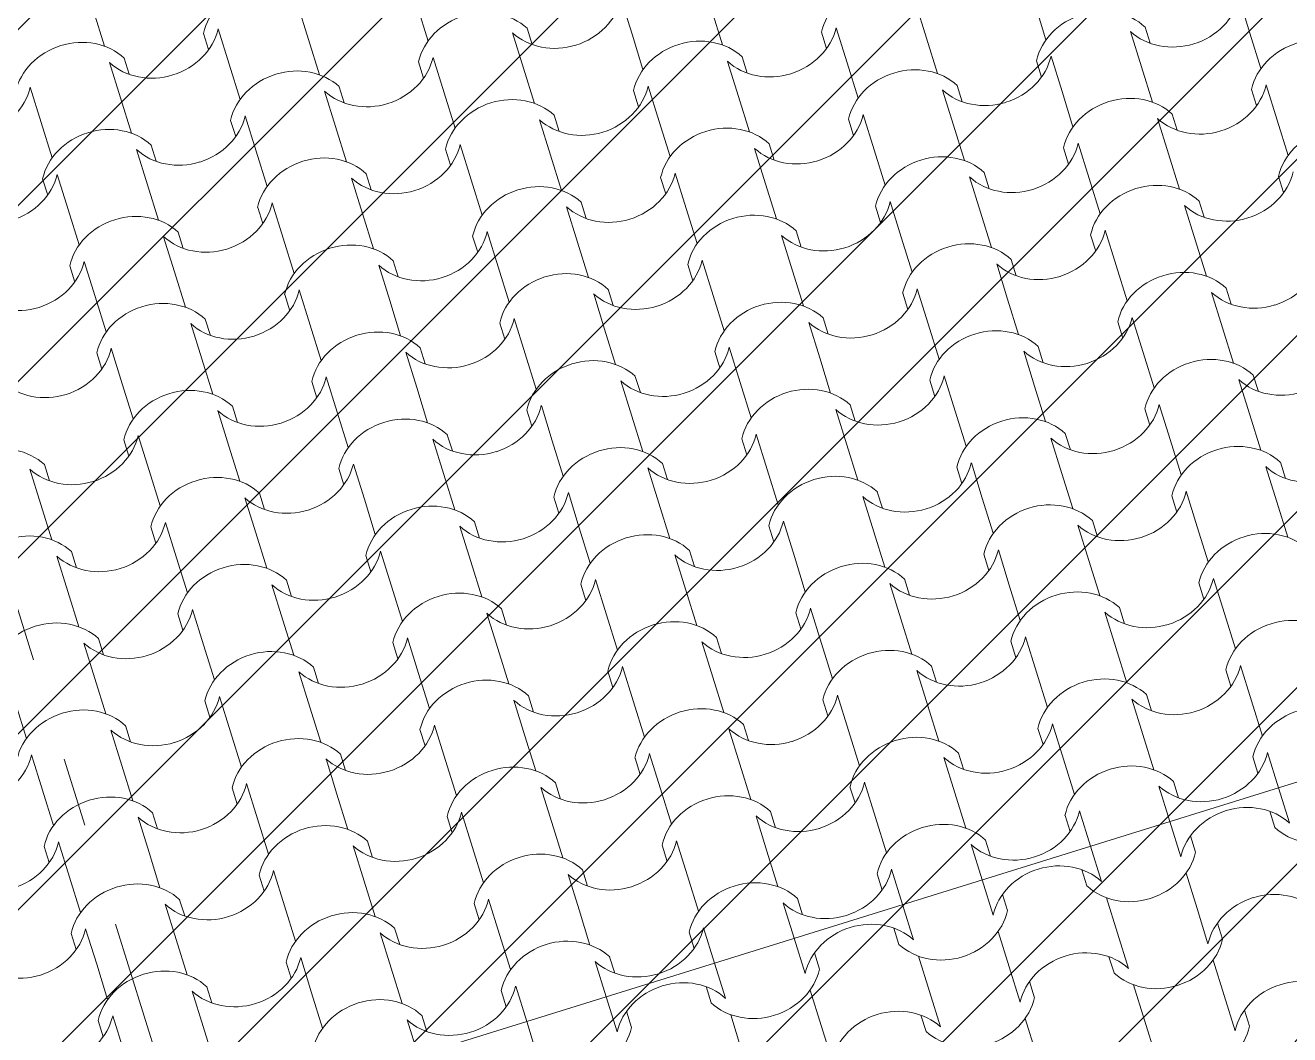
# Model space of a CAD drawing. Header units: metres. Extents: x -111189 to -108577, y -72951 to -72647.
# Drawn here: x -110191.087 to -110189.259, y -72662.649 to -72661.189 of the extents above; entities that cross this region are included whole.
import ezdxf

# ---------------------------------------------------------------- set-up
doc = ezdxf.new("R2010")
doc.units = ezdxf.units.M
doc.header["$MEASUREMENT"] = 0
doc.set_wipeout_variables(frame=1)
doc.linetypes.add('OTK - Traço Ponto CORTES_ALÇ', pattern=[0.6, 0.3, -0.15, 0, -0.15])
doc.linetypes.add('Wipeout_Contour', pattern=[1, 0, -1])
for name, color, linetype in [('02 - PASSEIOS', 7, 'Continuous'), ('03 - COBERTURA', 7, 'Continuous'), ('13 - IMPLANTAÇÃO (apoio).Layer Apoio', 7, 'Continuous'), ('14 - CORTES.Marcadores', 7, 'Continuous')]:
    doc.layers.add(name, color=color, linetype=linetype)

# ---------------------------------------------------------------- blocks, each defined once
blk = doc.blocks.new('Malha_8_1', base_point=(-111182.45, -72914.5203))
at = {"color": 254, "linetype": 'Wipeout_Contour', "lineweight": 0, "ltscale": 1861428.278801215}
blk.add_wipeout([(-111182.45, -72914.5203), (-111181.1398, -72916.9324), (-111179.283, -72920.3506), (-111178.6992, -72921.4255), (-111173.1932, -72931.5618), (-111171.3979, -72934.867), (-111163.9365, -72948.6033), (-111162.5896, -72948.18), (-111170.1617, -72934.1975), (-111171.9536, -72930.8885), (-111177.4458, -72920.7467), (-111178.0283, -72919.6711), (-111179.8807, -72916.2505), (-111181.0503, -72914.0907)], dxfattribs=at).dxf.layer = '02 - PASSEIOS'
blk = doc.blocks.new('*X120', base_point=(-110957.0649, -73026.2797))
at = {"layer": '03 - COBERTURA', "color": 253, "linetype": 'Continuous', "lineweight": 9}
for p, q in [((-111166.2759, -72923.7157), (-111166.2918, -72923.6647)), ((-111166.1032, -72923.718), (-111166.1191, -72923.667)), ((-111165.8083, -72923.7083), (-111165.8242, -72923.6573)), ((-111165.3828, -72923.714), (-111165.3986, -72923.663)), ((-111165.2101, -72923.7162), (-111165.2259, -72923.6652)), ((-111164.9152, -72923.7066), (-111164.931, -72923.6556)), ((-111166.5708, -72923.7254), (-111166.5867, -72923.6744)), ((-111165.6777, -72923.7237), (-111165.6935, -72923.6726)), ((-111166.4203, -72923.7304), (-111166.4276, -72923.707)), ((-111166.3908, -72923.7514), (-111166.4066, -72923.7004)), ((-111165.9652, -72923.7571), (-111165.981, -72923.7061)), ((-111165.9527, -72923.723), (-111165.96, -72923.6995)), ((-111165.5272, -72923.7286), (-111165.5345, -72923.7052)), ((-111165.4976, -72923.7497), (-111165.5134, -72923.6987)), ((-111165.072, -72923.7553), (-111165.0879, -72923.7043)), ((-111165.0596, -72923.7212), (-111165.0669, -72923.6978)), ((-111164.8993, -72923.7576), (-111164.9152, -72923.7066)), ((-111166.2601, -72923.7668), (-111166.2759, -72923.7157)), ((-111165.7925, -72923.7593), (-111165.8083, -72923.7083)), ((-111165.3669, -72923.765), (-111165.3828, -72923.714)), ((-111166.5352, -72923.7661), (-111166.5424, -72923.7426)), ((-111166.08, -72923.7928), (-111166.0959, -72923.7418)), ((-111165.642, -72923.7643), (-111165.6493, -72923.7409)), ((-111165.1868, -72923.791), (-111165.2027, -72923.74)), ((-111166.5476, -72923.8002), (-111166.5635, -72923.7492)), ((-111166.3749, -72923.8025), (-111166.3908, -72923.7514)), ((-111166.1096, -72923.7718), (-111166.1169, -72923.7483)), ((-111165.9493, -72923.8081), (-111165.9652, -72923.7571)), ((-111165.6544, -72923.7984), (-111165.6703, -72923.7474)), ((-111165.4817, -72923.8007), (-111165.4976, -72923.7497)), ((-111165.2164, -72923.77), (-111165.2237, -72923.7465)), ((-111165.0561, -72923.8063), (-111165.072, -72923.7553)), ((-111166.6624, -72923.8359), (-111166.6783, -72923.7849)), ((-111166.2368, -72923.8415), (-111166.2527, -72923.7905)), ((-111166.2244, -72923.8074), (-111166.2317, -72923.784)), ((-111166.0641, -72923.8438), (-111166.08, -72923.7928)), ((-111165.7988, -72923.8131), (-111165.8061, -72923.7896)), ((-111165.7692, -72923.8341), (-111165.7851, -72923.7831)), ((-111165.6386, -72923.8494), (-111165.6544, -72923.7984)), ((-111165.3437, -72923.8398), (-111165.3595, -72923.7888)), ((-111165.3312, -72923.8057), (-111165.3385, -72923.7822)), ((-111165.171, -72923.842), (-111165.1868, -72923.791)), ((-111164.9056, -72923.8113), (-111164.9129, -72923.7879)), ((-111164.8761, -72923.8324), (-111164.8919, -72923.7813)), ((-111166.5317, -72923.8512), (-111166.5476, -72923.8002)), ((-111166.6466, -72923.8869), (-111166.6624, -72923.8359)), ((-111166.3812, -72923.8562), (-111166.3885, -72923.8327)), ((-111166.3517, -72923.8772), (-111166.3675, -72923.8262)), ((-111165.9261, -72923.8829), (-111165.9419, -72923.8319)), ((-111165.9136, -72923.8488), (-111165.9209, -72923.8253)), ((-111165.7534, -72923.8851), (-111165.7692, -72923.8341)), ((-111165.4881, -72923.8544), (-111165.4953, -72923.831)), ((-111165.4585, -72923.8755), (-111165.4743, -72923.8244)), ((-111165.0329, -72923.8811), (-111165.0488, -72923.8301)), ((-111165.0205, -72923.847), (-111165.0277, -72923.8236)), ((-111164.8602, -72923.8834), (-111164.8761, -72923.8324)), ((-111166.221, -72923.8925), (-111166.2368, -72923.8415)), ((-111165.3278, -72923.8908), (-111165.3437, -72923.8398)), ((-111166.4961, -72923.8919), (-111166.5033, -72923.8684)), ((-111166.0409, -72923.9186), (-111166.0568, -72923.8676)), ((-111165.6029, -72923.8901), (-111165.6102, -72923.8667)), ((-111165.1773, -72923.8958), (-111165.1846, -72923.8723)), ((-111165.1477, -72923.9168), (-111165.1636, -72923.8658)), ((-111166.5085, -72923.926), (-111166.5244, -72923.875)), ((-111166.3358, -72923.9282), (-111166.3517, -72923.8772)), ((-111166.0705, -72923.8975), (-111166.0778, -72923.8741)), ((-111165.9102, -72923.9339), (-111165.9261, -72923.8829)), ((-111165.6153, -72923.9242), (-111165.6312, -72923.8732)), ((-111165.4426, -72923.9265), (-111165.4585, -72923.8755)), ((-111165.017, -72923.9321), (-111165.0329, -72923.8811)), ((-111165.7301, -72923.9599), (-111165.746, -72923.9089)), ((-111165.2921, -72923.9315), (-111165.2994, -72923.908)), ((-111166.6529, -72923.9406), (-111166.6602, -72923.9172)), ((-111166.6233, -72923.9617), (-111166.6392, -72923.9107)), ((-111166.4926, -72923.977), (-111166.5085, -72923.926)), ((-111166.1977, -72923.9673), (-111166.2136, -72923.9163)), ((-111166.1853, -72923.9332), (-111166.1926, -72923.9098)), ((-111166.025, -72923.9696), (-111166.0409, -72923.9186)), ((-111165.7597, -72923.9389), (-111165.767, -72923.9154)), ((-111165.5995, -72923.9752), (-111165.6153, -72923.9242)), ((-111165.3046, -72923.9656), (-111165.3204, -72923.9145)), ((-111165.1319, -72923.9678), (-111165.1477, -72923.9168)), ((-111164.8665, -72923.9371), (-111164.8738, -72923.9137)), ((-111166.6075, -72924.0127), (-111166.6233, -72923.9617)), ((-111166.3421, -72923.982), (-111166.3494, -72923.9585)), ((-111166.3126, -72924.003), (-111166.3284, -72923.952)), ((-111165.887, -72924.0087), (-111165.9028, -72923.9577)), ((-111165.8745, -72923.9746), (-111165.8818, -72923.9511)), ((-111165.7143, -72924.0109), (-111165.7301, -72923.9599)), ((-111165.449, -72923.9802), (-111165.4562, -72923.9568)), ((-111165.4194, -72924.0013), (-111165.4352, -72923.9502)), ((-111164.9938, -72924.0069), (-111165.0097, -72923.9559)), ((-111164.9814, -72923.9728), (-111164.9886, -72923.9494)), ((-111166.1819, -72924.0183), (-111166.1977, -72923.9673)), ((-111165.2887, -72924.0166), (-111165.3046, -72923.9656)), ((-111166.4569, -72924.0177), (-111166.4642, -72923.9942)), ((-111166.0314, -72924.0233), (-111166.0387, -72923.9999)), ((-111166.0018, -72924.0444), (-111166.0176, -72923.9933)), ((-111165.5762, -72924.05), (-111165.5921, -72923.999)), ((-111165.5638, -72924.0159), (-111165.5711, -72923.9925)), ((-111165.1382, -72924.0216), (-111165.1455, -72923.9981)), ((-111165.1086, -72924.0426), (-111165.1245, -72923.9916)), ((-111166.4694, -72924.0518), (-111166.4853, -72924.0008)), ((-111166.2967, -72924.054), (-111166.3126, -72924.003)), ((-111165.8711, -72924.0597), (-111165.887, -72924.0087)), ((-111165.4035, -72924.0523), (-111165.4194, -72924.0013)), ((-111164.9779, -72924.0579), (-111164.9938, -72924.0069)), ((-111166.5842, -72924.0875), (-111166.6001, -72924.0365)), ((-111166.1462, -72924.059), (-111166.1535, -72924.0356)), ((-111165.691, -72924.0857), (-111165.7069, -72924.0347)), ((-111165.253, -72924.0573), (-111165.2603, -72924.0338)), ((-111166.6138, -72924.0664), (-111166.6211, -72924.043)), ((-111166.4535, -72924.1028), (-111166.4694, -72924.0518)), ((-111166.1586, -72924.0931), (-111166.1745, -72924.0421)), ((-111165.9859, -72924.0954), (-111166.0018, -72924.0444)), ((-111165.7206, -72924.0647), (-111165.7279, -72924.0412)), ((-111165.5604, -72924.101), (-111165.5762, -72924.05)), ((-111165.2655, -72924.0913), (-111165.2813, -72924.0403)), ((-111165.0928, -72924.0936), (-111165.1086, -72924.0426)), ((-111166.5683, -72924.1385), (-111166.5842, -72924.0875)), ((-111166.303, -72924.1078), (-111166.3103, -72924.0843)), ((-111166.2734, -72924.1288), (-111166.2893, -72924.0778)), ((-111165.8479, -72924.1345), (-111165.8637, -72924.0834)), ((-111165.8354, -72924.1004), (-111165.8427, -72924.0769)), ((-111165.6752, -72924.1367), (-111165.691, -72924.0857)), ((-111165.4099, -72924.106), (-111165.4171, -72924.0826)), ((-111165.3803, -72924.127), (-111165.3961, -72924.076)), ((-111165.2496, -72924.1424), (-111165.2655, -72924.0913)), ((-111164.9547, -72924.1327), (-111164.9706, -72924.0817)), ((-111164.9423, -72924.0986), (-111164.9495, -72924.0751)), ((-111166.1428, -72924.1441), (-111166.1586, -72924.0931)), ((-111166.4303, -72924.1776), (-111166.4461, -72924.1265)), ((-111166.4178, -72924.1435), (-111166.4251, -72924.12)), ((-111165.9923, -72924.1491), (-111165.9996, -72924.1257)), ((-111165.9627, -72924.1701), (-111165.9785, -72924.1191)), ((-111165.5371, -72924.1758), (-111165.553, -72924.1248)), ((-111165.5247, -72924.1417), (-111165.532, -72924.1183)), ((-111165.3644, -72924.1781), (-111165.3803, -72924.127)), ((-111165.0991, -72924.1474), (-111165.1064, -72924.1239)), ((-111165.0695, -72924.1684), (-111165.0854, -72924.1174)), ((-111166.2576, -72924.1798), (-111166.2734, -72924.1288)), ((-111165.832, -72924.1855), (-111165.8479, -72924.1345)), ((-111164.9388, -72924.1837), (-111164.9547, -72924.1327)), ((-111166.5451, -72924.2133), (-111166.561, -72924.1622)), ((-111166.1071, -72924.1848), (-111166.1144, -72924.1614)), ((-111165.6519, -72924.2115), (-111165.6678, -72924.1605)), ((-111165.2139, -72924.183), (-111165.2212, -72924.1596)), ((-111166.5747, -72924.1922), (-111166.582, -72924.1688)), ((-111166.4144, -72924.2286), (-111166.4303, -72924.1776)), ((-111166.1195, -72924.2189), (-111166.1354, -72924.1679)), ((-111165.9468, -72924.2212), (-111165.9627, -72924.1701)), ((-111165.6815, -72924.1905), (-111165.6888, -72924.167)), ((-111165.5213, -72924.2268), (-111165.5371, -72924.1758)), ((-111165.2264, -72924.2171), (-111165.2422, -72924.1661)), ((-111165.0537, -72924.2194), (-111165.0695, -72924.1684)), ((-111164.9031, -72924.2244), (-111164.9104, -72924.2009)), ((-111166.5292, -72924.2643), (-111166.5451, -72924.2133)), ((-111166.2639, -72924.2336), (-111166.2712, -72924.2101)), ((-111166.2343, -72924.2546), (-111166.2502, -72924.2036)), ((-111166.1037, -72924.2699), (-111166.1195, -72924.2189)), ((-111165.8088, -72924.2602), (-111165.8246, -72924.2092)), ((-111165.7963, -72924.2262), (-111165.8036, -72924.2027)), ((-111165.6361, -72924.2625), (-111165.6519, -72924.2115)), ((-111165.3707, -72924.2318), (-111165.378, -72924.2083)), ((-111165.3412, -72924.2528), (-111165.357, -72924.2018)), ((-111165.2105, -72924.2682), (-111165.2264, -72924.2171)), ((-111164.9156, -72924.2585), (-111164.9315, -72924.2075)), ((-111166.3912, -72924.3034), (-111166.407, -72924.2523)), ((-111166.3787, -72924.2693), (-111166.386, -72924.2458)), ((-111166.2185, -72924.3056), (-111166.2343, -72924.2546)), ((-111165.9532, -72924.2749), (-111165.9605, -72924.2515)), ((-111165.9236, -72924.2959), (-111165.9394, -72924.2449)), ((-111165.498, -72924.3016), (-111165.5139, -72924.2506)), ((-111165.4856, -72924.2675), (-111165.4929, -72924.244)), ((-111165.3253, -72924.3038), (-111165.3412, -72924.2528)), ((-111165.06, -72924.2731), (-111165.0673, -72924.2497)), ((-111165.0304, -72924.2942), (-111165.0463, -72924.2432)), ((-111165.7929, -72924.3113), (-111165.8088, -72924.2602)), ((-111164.8997, -72924.3095), (-111164.9156, -72924.2585)), ((-111166.506, -72924.339), (-111166.5219, -72924.288)), ((-111166.068, -72924.3106), (-111166.0753, -72924.2871)), ((-111165.6128, -72924.3373), (-111165.6287, -72924.2863)), ((-111165.1872, -72924.3429), (-111165.2031, -72924.2919)), ((-111165.1748, -72924.3088), (-111165.1821, -72924.2854)), ((-111166.5356, -72924.318), (-111166.5429, -72924.2946)), ((-111166.3753, -72924.3544), (-111166.3912, -72924.3034)), ((-111166.0804, -72924.3447), (-111166.0963, -72924.2937)), ((-111165.9077, -72924.347), (-111165.9236, -72924.2959)), ((-111165.6424, -72924.3162), (-111165.6497, -72924.2928)), ((-111165.4822, -72924.3526), (-111165.498, -72924.3016)), ((-111165.0145, -72924.3452), (-111165.0304, -72924.2942)), ((-111165.7572, -72924.3519), (-111165.7645, -72924.3285)), ((-111165.3021, -72924.3786), (-111165.3179, -72924.3276)), ((-111164.864, -72924.3502), (-111164.8713, -72924.3267)), ((-111166.6628, -72924.3878), (-111166.6787, -72924.3368)), ((-111166.6504, -72924.3537), (-111166.6577, -72924.3303)), ((-111166.4901, -72924.3901), (-111166.506, -72924.339)), ((-111166.2248, -72924.3594), (-111166.2321, -72924.3359)), ((-111166.1952, -72924.3804), (-111166.2111, -72924.3294)), ((-111166.0646, -72924.3957), (-111166.0804, -72924.3447)), ((-111165.7697, -72924.386), (-111165.7855, -72924.335)), ((-111165.597, -72924.3883), (-111165.6128, -72924.3373)), ((-111165.3316, -72924.3576), (-111165.3389, -72924.3341)), ((-111165.1714, -72924.3939), (-111165.1872, -72924.3429)), ((-111164.8765, -72924.3843), (-111164.8923, -72924.3333)), ((-111166.3521, -72924.4291), (-111166.3679, -72924.3781)), ((-111166.3396, -72924.395), (-111166.3469, -72924.3716)), ((-111166.1794, -72924.4314), (-111166.1952, -72924.3804)), ((-111165.9141, -72924.4007), (-111165.9214, -72924.3772)), ((-111165.8845, -72924.4217), (-111165.9003, -72924.3707)), ((-111165.4589, -72924.4274), (-111165.4748, -72924.3764)), ((-111165.4465, -72924.3933), (-111165.4538, -72924.3698)), ((-111165.2862, -72924.4296), (-111165.3021, -72924.3786)), ((-111165.0209, -72924.3989), (-111165.0282, -72924.3755)), ((-111164.9913, -72924.42), (-111165.0072, -72924.3689)), ((-111166.647, -72924.4388), (-111166.6628, -72924.3878)), ((-111165.7538, -72924.437), (-111165.7697, -72924.386)), ((-111164.8606, -72924.4353), (-111164.8765, -72924.3843)), ((-111166.4965, -72924.4438), (-111166.5038, -72924.4203)), ((-111166.4669, -72924.4648), (-111166.4828, -72924.4138)), ((-111166.0413, -72924.4705), (-111166.0572, -72924.4195)), ((-111166.0289, -72924.4364), (-111166.0362, -72924.4129)), ((-111165.6033, -72924.442), (-111165.6106, -72924.4186)), ((-111165.5737, -72924.4631), (-111165.5896, -72924.4121)), ((-111165.1481, -72924.4687), (-111165.164, -72924.4177)), ((-111165.1357, -72924.4346), (-111165.143, -72924.4112)), ((-111164.9754, -72924.471), (-111164.9913, -72924.42)), ((-111166.3362, -72924.4802), (-111166.3521, -72924.4291)), ((-111165.8686, -72924.4727), (-111165.8845, -72924.4217)), ((-111165.443, -72924.4784), (-111165.4589, -72924.4274)), ((-111166.6113, -72924.4795), (-111166.6186, -72924.456)), ((-111166.1561, -72924.5062), (-111166.172, -72924.4552)), ((-111165.7181, -72924.4777), (-111165.7254, -72924.4543)), ((-111165.263, -72924.5044), (-111165.2788, -72924.4534)), ((-111166.6237, -72924.5136), (-111166.6396, -72924.4626)), ((-111166.451, -72924.5158), (-111166.4669, -72924.4648)), ((-111166.1857, -72924.4851), (-111166.193, -72924.4617)), ((-111166.0255, -72924.5215), (-111166.0413, -72924.4705)), ((-111165.7306, -72924.5118), (-111165.7464, -72924.4608)), ((-111165.5579, -72924.5141), (-111165.5737, -72924.4631)), ((-111165.2925, -72924.4834), (-111165.2998, -72924.4599)), ((-111165.1323, -72924.5197), (-111165.1481, -72924.4687)), ((-111166.313, -72924.5549), (-111166.3288, -72924.5039)), ((-111166.3005, -72924.5208), (-111166.3078, -72924.4974)), ((-111166.1403, -72924.5572), (-111166.1561, -72924.5062)), ((-111165.875, -72924.5265), (-111165.8822, -72924.503)), ((-111165.8454, -72924.5475), (-111165.8612, -72924.4965)), ((-111165.7147, -72924.5628), (-111165.7306, -72924.5118)), ((-111165.4198, -72924.5532), (-111165.4357, -72924.5021)), ((-111165.4074, -72924.5191), (-111165.4146, -72924.4956)), ((-111165.2471, -72924.5554), (-111165.263, -72924.5044)), ((-111164.9818, -72924.5247), (-111164.9891, -72924.5013)), ((-111164.9522, -72924.5457), (-111164.9681, -72924.4947)), ((-111166.6079, -72924.5646), (-111166.6237, -72924.5136)), ((-111166.4574, -72924.5696), (-111166.4647, -72924.5461)), ((-111166.4278, -72924.5906), (-111166.4437, -72924.5396)), ((-111166.0022, -72924.5963), (-111166.0181, -72924.5453)), ((-111165.9898, -72924.5622), (-111165.9971, -72924.5387)), ((-111165.8295, -72924.5985), (-111165.8454, -72924.5475)), ((-111165.5642, -72924.5678), (-111165.5715, -72924.5444)), ((-111165.5346, -72924.5889), (-111165.5505, -72924.5378)), ((-111165.109, -72924.5945), (-111165.1249, -72924.5435)), ((-111165.0966, -72924.5604), (-111165.1039, -72924.537)), ((-111164.9363, -72924.5968), (-111164.9522, -72924.5457)), ((-111166.2971, -72924.6059), (-111166.313, -72924.5549)), ((-111165.4039, -72924.6042), (-111165.4198, -72924.5532)), ((-111166.5722, -72924.6053), (-111166.5795, -72924.5818)), ((-111166.117, -72924.632), (-111166.1329, -72924.5809)), ((-111165.679, -72924.6035), (-111165.6863, -72924.5801)), ((-111165.2239, -72924.6302), (-111165.2397, -72924.5792)), ((-111166.5846, -72924.6394), (-111166.6005, -72924.5884)), ((-111166.4119, -72924.6416), (-111166.4278, -72924.5906)), ((-111166.1466, -72924.6109), (-111166.1539, -72924.5875)), ((-111165.9864, -72924.6473), (-111166.0022, -72924.5963)), ((-111165.6915, -72924.6376), (-111165.7073, -72924.5866)), ((-111165.5188, -72924.6399), (-111165.5346, -72924.5889)), ((-111165.2534, -72924.6092), (-111165.2607, -72924.5857)), ((-111165.0932, -72924.6455), (-111165.109, -72924.5945)), ((-111165.3683, -72924.6449), (-111165.3755, -72924.6214)), ((-111164.9131, -72924.6715), (-111164.929, -72924.6205)), ((-111166.5688, -72924.6904), (-111166.5846, -72924.6394)), ((-111166.2739, -72924.6807), (-111166.2897, -72924.6297)), ((-111166.2614, -72924.6466), (-111166.2687, -72924.6232)), ((-111166.1012, -72924.683), (-111166.117, -72924.632)), ((-111165.8359, -72924.6523), (-111165.8431, -72924.6288)), ((-111165.8063, -72924.6733), (-111165.8221, -72924.6223)), ((-111165.6756, -72924.6886), (-111165.6915, -72924.6376)), ((-111165.3807, -72924.679), (-111165.3966, -72924.6279)), ((-111165.208, -72924.6812), (-111165.2239, -72924.6302)), ((-111164.9427, -72924.6505), (-111164.95, -72924.6271)), ((-111166.6836, -72924.7261), (-111166.6995, -72924.6751)), ((-111166.4183, -72924.6954), (-111166.4256, -72924.6719)), ((-111166.3887, -72924.7164), (-111166.4046, -72924.6654)), ((-111165.9631, -72924.7221), (-111165.979, -72924.671)), ((-111165.9507, -72924.688), (-111165.958, -72924.6645)), ((-111165.7904, -72924.7243), (-111165.8063, -72924.6733)), ((-111165.5251, -72924.6936), (-111165.5324, -72924.6702)), ((-111165.4955, -72924.7146), (-111165.5114, -72924.6636)), ((-111165.0699, -72924.7203), (-111165.0858, -72924.6693)), ((-111165.0575, -72924.6862), (-111165.0648, -72924.6627)), ((-111164.8972, -72924.7226), (-111164.9131, -72924.6715)), ((-111166.258, -72924.7317), (-111166.2739, -72924.6807)), ((-111165.3648, -72924.73), (-111165.3807, -72924.679)), ((-111166.5331, -72924.7311), (-111166.5404, -72924.7076)), ((-111166.0779, -72924.7578), (-111166.0938, -72924.7067)), ((-111165.6524, -72924.7634), (-111165.6682, -72924.7124)), ((-111165.6399, -72924.7293), (-111165.6472, -72924.7059)), ((-111165.2143, -72924.735), (-111165.2216, -72924.7115)), ((-111165.1848, -72924.756), (-111165.2006, -72924.705)), ((-111166.5455, -72924.7652), (-111166.5614, -72924.7142)), ((-111166.3728, -72924.7674), (-111166.3887, -72924.7164)), ((-111166.1075, -72924.7367), (-111166.1148, -72924.7133)), ((-111165.9473, -72924.7731), (-111165.9631, -72924.7221)), ((-111165.4797, -72924.7657), (-111165.4955, -72924.7146)), ((-111165.0541, -72924.7713), (-111165.0699, -72924.7203)), ((-111166.2223, -72924.7724), (-111166.2296, -72924.749)), ((-111165.7672, -72924.7991), (-111165.783, -72924.7481)), ((-111165.3292, -72924.7706), (-111165.3364, -72924.7472)), ((-111164.874, -72924.7973), (-111164.8899, -72924.7463)), ((-111166.6603, -72924.8009), (-111166.6762, -72924.7498)), ((-111166.5297, -72924.8162), (-111166.5455, -72924.7652)), ((-111166.2348, -72924.8065), (-111166.2506, -72924.7555)), ((-111166.0621, -72924.8088), (-111166.0779, -72924.7578)), ((-111165.7968, -72924.7781), (-111165.804, -72924.7546)), ((-111165.6365, -72924.8144), (-111165.6524, -72924.7634)), ((-111165.3416, -72924.8047), (-111165.3575, -72924.7537)), ((-111165.1689, -72924.807), (-111165.1848, -72924.756)), ((-111164.9036, -72924.7763), (-111164.9109, -72924.7528)), ((-111166.6445, -72924.8519), (-111166.6603, -72924.8009)), ((-111166.3792, -72924.8212), (-111166.3865, -72924.7977)), ((-111166.3496, -72924.8422), (-111166.3654, -72924.7912)), ((-111165.924, -72924.8478), (-111165.9399, -72924.7968)), ((-111165.9116, -72924.8138), (-111165.9189, -72924.7903)), ((-111165.7513, -72924.8501), (-111165.7672, -72924.7991)), ((-111165.486, -72924.8194), (-111165.4933, -72924.796)), ((-111165.4564, -72924.8404), (-111165.4723, -72924.7894)), ((-111165.0308, -72924.8461), (-111165.0467, -72924.7951)), ((-111165.0184, -72924.812), (-111165.0257, -72924.7885)), ((-111166.2189, -72924.8575), (-111166.2348, -72924.8065)), ((-111165.3257, -72924.8558), (-111165.3416, -72924.8047)), ((-111166.5064, -72924.891), (-111166.5223, -72924.8399)), ((-111166.494, -72924.8569), (-111166.5013, -72924.8334)), ((-111166.0684, -72924.8625), (-111166.0757, -72924.8391)), ((-111166.0388, -72924.8835), (-111166.0547, -72924.8325)), ((-111165.6133, -72924.8892), (-111165.6291, -72924.8382)), ((-111165.6008, -72924.8551), (-111165.6081, -72924.8316)), ((-111165.4406, -72924.8914), (-111165.4564, -72924.8404)), ((-111165.1752, -72924.8607), (-111165.1825, -72924.8373)), ((-111165.1457, -72924.8818), (-111165.1615, -72924.8308)), ((-111166.3337, -72924.8932), (-111166.3496, -72924.8422)), ((-111165.9082, -72924.8989), (-111165.924, -72924.8478)), ((-111166.6212, -72924.9266), (-111166.6371, -72924.8756)), ((-111166.1832, -72924.8982), (-111166.1905, -72924.8748)), ((-111165.7281, -72924.9249), (-111165.7439, -72924.8739)), ((-111165.29, -72924.8964), (-111165.2973, -72924.873)), ((-111166.6508, -72924.9056), (-111166.6581, -72924.8822)), ((-111166.4906, -72924.942), (-111166.5064, -72924.891)), ((-111166.1957, -72924.9323), (-111166.2115, -72924.8813)), ((-111166.023, -72924.9346), (-111166.0388, -72924.8835)), ((-111165.7576, -72924.9039), (-111165.7649, -72924.8804)), ((-111165.5974, -72924.9402), (-111165.6133, -72924.8892)), ((-111165.3025, -72924.9305), (-111165.3184, -72924.8795)), ((-111166.6054, -72924.9777), (-111166.6212, -72924.9266)), ((-111166.3401, -72924.947), (-111166.3474, -72924.9235)), ((-111166.3105, -72924.968), (-111166.3263, -72924.917)), ((-111166.1798, -72924.9833), (-111166.1957, -72924.9323)), ((-111165.8849, -72924.9736), (-111165.9008, -72924.9226)), ((-111165.8725, -72924.9395), (-111165.8798, -72924.9161)), ((-111165.7122, -72924.9759), (-111165.7281, -72924.9249)), ((-111165.4469, -72924.9452), (-111165.4542, -72924.9217)), ((-111165.4173, -72924.9662), (-111165.4332, -72924.9152)), ((-111166.4673, -72925.0167), (-111166.4832, -72924.9657)), ((-111166.4549, -72924.9827), (-111166.4622, -72924.9592)), ((-111166.2946, -72925.019), (-111166.3105, -72924.968)), ((-111166.0293, -72924.9883), (-111166.0366, -72924.9648)), ((-111165.9997, -72925.0093), (-111166.0156, -72924.9583)), ((-111165.5742, -72925.015), (-111165.59, -72924.964)), ((-111165.5617, -72924.9809), (-111165.569, -72924.9574)), ((-111165.8691, -72925.0247), (-111165.8849, -72924.9736)), ((-111166.5821, -72925.0524), (-111166.598, -72925.0014)), ((-111166.1441, -72925.024), (-111166.1514, -72925.0005)), ((-111165.689, -72925.0507), (-111165.7048, -72924.9997)), ((-111166.6117, -72925.0314), (-111166.619, -72925.008)), ((-111166.4515, -72925.0678), (-111166.4673, -72925.0167)), ((-111166.1566, -72925.0581), (-111166.1724, -72925.0071)), ((-111165.9839, -72925.0603), (-111165.9997, -72925.0093)), ((-111165.7185, -72925.0296), (-111165.7258, -72925.0062)), ((-111165.8334, -72925.0653), (-111165.8407, -72925.0419)), ((-111166.5663, -72925.1035), (-111166.5821, -72925.0524)), ((-111166.301, -72925.0727), (-111166.3083, -72925.0493)), ((-111166.2714, -72925.0938), (-111166.2872, -72925.0428)), ((-111166.1407, -72925.1091), (-111166.1566, -72925.0581)), ((-111165.8458, -72925.0994), (-111165.8617, -72925.0484)), ((-111166.4282, -72925.1425), (-111166.4441, -72925.0915)), ((-111166.4158, -72925.1084), (-111166.4231, -72925.085)), ((-111166.2555, -72925.1448), (-111166.2714, -72925.0938)), ((-111165.9902, -72925.1141), (-111165.9975, -72925.0906)), ((-111165.9606, -72925.1351), (-111165.9765, -72925.0841)), ((-111166.543, -72925.1782), (-111166.5589, -72925.1272)), ((-111166.1175, -72925.1839), (-111166.1333, -72925.1329)), ((-111166.105, -72925.1498), (-111166.1123, -72925.1263)), ((-111166.5726, -72925.1572), (-111166.5799, -72925.1337)), ((-111166.4124, -72925.1935), (-111166.4282, -72925.1425))]:
    blk.add_line(p, q, dxfattribs=at)
for centre, major_axis, start_param, end_param in [((-111166.3385, -72923.7171), (0.0878, 0.0273), 0.466079, 2.675513), ((-111165.4453, -72923.7154), (0.0878, 0.0273), 0.466079, 2.675513), ((-111166.0277, -72923.7585), (0.0878, 0.0273), 0.466079, 2.675513), ((-111165.9138, -72923.6467), (0.0883, 0.0274), 4.715365, 5.812147), ((-111165.1345, -72923.7567), (0.0878, 0.0273), 0.466079, 2.675513), ((-111165.0206, -72923.6449), (0.0883, 0.0274), 4.715365, 5.812147), ((-111166.4962, -72923.6898), (0.0883, 0.0274), 4.715365, 5.812147), ((-111165.9133, -72923.6465), (0.0883, 0.0274), 3.612631, 4.709413), ((-111165.603, -72923.688), (0.0883, 0.0274), 4.715365, 5.812147), ((-111165.0201, -72923.6447), (0.0883, 0.0274), 3.612631, 4.709413), ((-111166.6101, -72923.8016), (0.0878, 0.0273), 0.466079, 2.675513), ((-111165.7169, -72923.7998), (0.0878, 0.0273), 0.466079, 2.675513), ((-111164.8238, -72923.7981), (0.0878, 0.0273), 0.466079, 2.675513), ((-111166.1855, -72923.7311), (0.0883, 0.0274), 4.715365, 5.812147), ((-111165.2923, -72923.7293), (0.0883, 0.0274), 4.715365, 5.812147), ((-111166.4957, -72923.6896), (0.0883, 0.0274), 3.612631, 4.709413), ((-111166.2994, -72923.8429), (0.0878, 0.0273), 0.466079, 2.675513), ((-111165.6025, -72923.6878), (0.0883, 0.0274), 3.612631, 4.709413), ((-111165.4062, -72923.8412), (0.0878, 0.0273), 0.466079, 2.675513), ((-111166.7679, -72923.7742), (0.0883, 0.0274), 4.715365, 5.812147), ((-111166.1849, -72923.731), (0.0883, 0.0274), 3.612631, 4.709413), ((-111165.9886, -72923.8843), (0.0878, 0.0273), 0.466079, 2.675513), ((-111165.8747, -72923.7725), (0.0883, 0.0274), 4.715365, 5.812147), ((-111165.2918, -72923.7292), (0.0883, 0.0274), 3.612631, 4.709413), ((-111165.0954, -72923.8825), (0.0878, 0.0273), 0.466079, 2.675513), ((-111164.9815, -72923.7707), (0.0883, 0.0274), 4.715365, 5.812147), ((-111166.4571, -72923.8156), (0.0883, 0.0274), 4.715365, 5.812147), ((-111165.8742, -72923.7723), (0.0883, 0.0274), 3.612631, 4.709413), ((-111165.5639, -72923.8138), (0.0883, 0.0274), 4.715365, 5.812147), ((-111164.981, -72923.7705), (0.0883, 0.0274), 3.612631, 4.709413), ((-111166.571, -72923.9274), (0.0878, 0.0273), 0.466079, 2.675513), ((-111165.6778, -72923.9256), (0.0878, 0.0273), 0.466079, 2.675513), ((-111164.7847, -72923.9239), (0.0878, 0.0273), 0.466079, 2.675513), ((-111166.1464, -72923.8569), (0.0883, 0.0274), 4.715365, 5.812147), ((-111165.2532, -72923.8551), (0.0883, 0.0274), 4.715365, 5.812147), ((-111166.4566, -72923.8154), (0.0883, 0.0274), 3.612631, 4.709413), ((-111166.2603, -72923.9687), (0.0878, 0.0273), 0.466079, 2.675513), ((-111165.5634, -72923.8136), (0.0883, 0.0274), 3.612631, 4.709413), ((-111165.3671, -72923.967), (0.0878, 0.0273), 0.466079, 2.675513), ((-111165.8356, -72923.8982), (0.0883, 0.0274), 4.715365, 5.812147), ((-111164.9424, -72923.8965), (0.0883, 0.0274), 4.715365, 5.812147), ((-111166.7288, -72923.9), (0.0883, 0.0274), 4.715365, 5.812147), ((-111166.1458, -72923.8567), (0.0883, 0.0274), 3.612631, 4.709413), ((-111165.9495, -72924.0101), (0.0878, 0.0273), 0.466079, 2.675513), ((-111165.2526, -72923.855), (0.0883, 0.0274), 3.612631, 4.709413), ((-111165.0563, -72924.0083), (0.0878, 0.0273), 0.466079, 2.675513), ((-111166.418, -72923.9414), (0.0883, 0.0274), 4.715365, 5.812147), ((-111165.8351, -72923.8981), (0.0883, 0.0274), 3.612631, 4.709413), ((-111165.5248, -72923.9396), (0.0883, 0.0274), 4.715365, 5.812147), ((-111164.9419, -72923.8963), (0.0883, 0.0274), 3.612631, 4.709413), ((-111166.5319, -72924.0532), (0.0878, 0.0273), 0.466079, 2.675513), ((-111165.6387, -72924.0514), (0.0878, 0.0273), 0.466079, 2.675513), ((-111166.1072, -72923.9827), (0.0883, 0.0274), 4.715365, 5.812147), ((-111165.5243, -72923.9394), (0.0883, 0.0274), 3.612631, 4.709413), ((-111165.2141, -72923.9809), (0.0883, 0.0274), 4.715365, 5.812147), ((-111166.4175, -72923.9412), (0.0883, 0.0274), 3.612631, 4.709413), ((-111166.2212, -72924.0945), (0.0878, 0.0273), 0.466079, 2.675513), ((-111165.328, -72924.0927), (0.0878, 0.0273), 0.466079, 2.675513), ((-111166.6897, -72924.0258), (0.0883, 0.0274), 4.715365, 5.812147), ((-111165.7965, -72924.024), (0.0883, 0.0274), 4.715365, 5.812147), ((-111164.9033, -72924.0223), (0.0883, 0.0274), 4.715365, 5.812147), ((-111166.1067, -72923.9825), (0.0883, 0.0274), 3.612631, 4.709413), ((-111165.9104, -72924.1359), (0.0878, 0.0273), 0.466079, 2.675513), ((-111165.2135, -72923.9808), (0.0883, 0.0274), 3.612631, 4.709413), ((-111165.0172, -72924.1341), (0.0878, 0.0273), 0.466079, 2.675513), ((-111166.6891, -72924.0256), (0.0883, 0.0274), 3.612631, 4.709413), ((-111166.4928, -72924.179), (0.0878, 0.0273), 0.466079, 2.675513), ((-111166.3789, -72924.0671), (0.0883, 0.0274), 4.715365, 5.812147), ((-111165.796, -72924.0239), (0.0883, 0.0274), 3.612631, 4.709413), ((-111165.5996, -72924.1772), (0.0878, 0.0273), 0.466079, 2.675513), ((-111165.4857, -72924.0654), (0.0883, 0.0274), 4.715365, 5.812147), ((-111164.9028, -72924.0221), (0.0883, 0.0274), 3.612631, 4.709413), ((-111166.3784, -72924.067), (0.0883, 0.0274), 3.612631, 4.709413), ((-111166.0681, -72924.1085), (0.0883, 0.0274), 4.715365, 5.812147), ((-111165.4852, -72924.0652), (0.0883, 0.0274), 3.612631, 4.709413), ((-111165.175, -72924.1067), (0.0883, 0.0274), 4.715365, 5.812147), ((-111166.1821, -72924.2203), (0.0878, 0.0273), 0.466079, 2.675513), ((-111165.2889, -72924.2185), (0.0878, 0.0273), 0.466079, 2.675513), ((-111166.6506, -72924.1516), (0.0883, 0.0274), 4.715365, 5.812147), ((-111165.7574, -72924.1498), (0.0883, 0.0274), 4.715365, 5.812147), ((-111166.0676, -72924.1083), (0.0883, 0.0274), 3.612631, 4.709413), ((-111165.8713, -72924.2616), (0.0878, 0.0273), 0.466079, 2.675513), ((-111165.1744, -72924.1066), (0.0883, 0.0274), 3.612631, 4.709413), ((-111164.9781, -72924.2599), (0.0878, 0.0273), 0.466079, 2.675513), ((-111166.65, -72924.1514), (0.0883, 0.0274), 3.612631, 4.709413), ((-111166.4537, -72924.3047), (0.0878, 0.0273), 0.466079, 2.675513), ((-111166.3398, -72924.1929), (0.0883, 0.0274), 4.715365, 5.812147), ((-111165.7569, -72924.1497), (0.0883, 0.0274), 3.612631, 4.709413), ((-111165.5605, -72924.303), (0.0878, 0.0273), 0.466079, 2.675513), ((-111165.4466, -72924.1912), (0.0883, 0.0274), 4.715365, 5.812147), ((-111164.8637, -72924.1479), (0.0883, 0.0274), 3.612631, 4.709413), ((-111166.3393, -72924.1928), (0.0883, 0.0274), 3.612631, 4.709413), ((-111166.029, -72924.2343), (0.0883, 0.0274), 4.715365, 5.812147), ((-111165.4461, -72924.191), (0.0883, 0.0274), 3.612631, 4.709413), ((-111165.1359, -72924.2325), (0.0883, 0.0274), 4.715365, 5.812147), ((-111166.1429, -72924.3461), (0.0878, 0.0273), 0.466079, 2.675513), ((-111165.2498, -72924.3443), (0.0878, 0.0273), 0.466079, 2.675513), ((-111166.6115, -72924.2774), (0.0883, 0.0274), 4.715365, 5.812147), ((-111165.7183, -72924.2756), (0.0883, 0.0274), 4.715365, 5.812147), ((-111165.1353, -72924.2323), (0.0883, 0.0274), 3.612631, 4.709413), ((-111166.7254, -72924.3892), (0.0878, 0.0273), 0.466079, 2.675513), ((-111166.0285, -72924.2341), (0.0883, 0.0274), 3.612631, 4.709413), ((-111165.8322, -72924.3874), (0.0878, 0.0273), 0.466079, 2.675513), ((-111164.939, -72924.3857), (0.0878, 0.0273), 0.466079, 2.675513), ((-111165.4075, -72924.317), (0.0883, 0.0274), 4.715365, 5.812147), ((-111166.6109, -72924.2772), (0.0883, 0.0274), 3.612631, 4.709413), ((-111166.4146, -72924.4305), (0.0878, 0.0273), 0.466079, 2.675513), ((-111166.3007, -72924.3187), (0.0883, 0.0274), 4.715365, 5.812147), ((-111165.7178, -72924.2754), (0.0883, 0.0274), 3.612631, 4.709413), ((-111165.5214, -72924.4288), (0.0878, 0.0273), 0.466079, 2.675513), ((-111164.8246, -72924.2737), (0.0883, 0.0274), 3.612631, 4.709413), ((-111166.3002, -72924.3186), (0.0883, 0.0274), 3.612631, 4.709413), ((-111165.9899, -72924.3601), (0.0883, 0.0274), 4.715365, 5.812147), ((-111165.407, -72924.3168), (0.0883, 0.0274), 3.612631, 4.709413), ((-111165.2107, -72924.4701), (0.0878, 0.0273), 0.466079, 2.675513), ((-111165.0968, -72924.3583), (0.0883, 0.0274), 4.715365, 5.812147), ((-111166.1038, -72924.4719), (0.0878, 0.0273), 0.466079, 2.675513), ((-111166.5724, -72924.4032), (0.0883, 0.0274), 4.715365, 5.812147), ((-111165.9894, -72924.3599), (0.0883, 0.0274), 3.612631, 4.709413), ((-111165.6792, -72924.4014), (0.0883, 0.0274), 4.715365, 5.812147), ((-111165.0962, -72924.3581), (0.0883, 0.0274), 3.612631, 4.709413), ((-111166.6863, -72924.515), (0.0878, 0.0273), 0.466079, 2.675513), ((-111165.7931, -72924.5132), (0.0878, 0.0273), 0.466079, 2.675513), ((-111164.8999, -72924.5115), (0.0878, 0.0273), 0.466079, 2.675513), ((-111166.2616, -72924.4445), (0.0883, 0.0274), 4.715365, 5.812147), ((-111165.3684, -72924.4427), (0.0883, 0.0274), 4.715365, 5.812147), ((-111166.5718, -72924.403), (0.0883, 0.0274), 3.612631, 4.709413), ((-111166.3755, -72924.5563), (0.0878, 0.0273), 0.466079, 2.675513), ((-111165.6787, -72924.4012), (0.0883, 0.0274), 3.612631, 4.709413), ((-111165.4823, -72924.5546), (0.0878, 0.0273), 0.466079, 2.675513), ((-111166.2611, -72924.4443), (0.0883, 0.0274), 3.612631, 4.709413), ((-111166.0647, -72924.5977), (0.0878, 0.0273), 0.466079, 2.675513), ((-111165.9508, -72924.4858), (0.0883, 0.0274), 4.715365, 5.812147), ((-111165.3679, -72924.4426), (0.0883, 0.0274), 3.612631, 4.709413), ((-111165.1716, -72924.5959), (0.0878, 0.0273), 0.466079, 2.675513), ((-111165.0577, -72924.4841), (0.0883, 0.0274), 4.715365, 5.812147), ((-111166.5333, -72924.529), (0.0883, 0.0274), 4.715365, 5.812147), ((-111165.9503, -72924.4857), (0.0883, 0.0274), 3.612631, 4.709413), ((-111165.6401, -72924.5272), (0.0883, 0.0274), 4.715365, 5.812147), ((-111165.0571, -72924.4839), (0.0883, 0.0274), 3.612631, 4.709413), ((-111166.6472, -72924.6408), (0.0878, 0.0273), 0.466079, 2.675513), ((-111165.754, -72924.639), (0.0878, 0.0273), 0.466079, 2.675513), ((-111164.8608, -72924.6372), (0.0878, 0.0273), 0.466079, 2.675513), ((-111166.2225, -72924.5703), (0.0883, 0.0274), 4.715365, 5.812147), ((-111165.3293, -72924.5685), (0.0883, 0.0274), 4.715365, 5.812147), ((-111166.5327, -72924.5288), (0.0883, 0.0274), 3.612631, 4.709413), ((-111166.3364, -72924.6821), (0.0878, 0.0273), 0.466079, 2.675513), ((-111165.6395, -72924.527), (0.0883, 0.0274), 3.612631, 4.709413), ((-111165.4432, -72924.6804), (0.0878, 0.0273), 0.466079, 2.675513), ((-111165.0186, -72924.6099), (0.0883, 0.0274), 4.715365, 5.812147), ((-111166.222, -72924.5701), (0.0883, 0.0274), 3.612631, 4.709413), ((-111166.0256, -72924.7235), (0.0878, 0.0273), 0.466079, 2.675513), ((-111165.9117, -72924.6116), (0.0883, 0.0274), 4.715365, 5.812147), ((-111165.3288, -72924.5684), (0.0883, 0.0274), 3.612631, 4.709413), ((-111165.1325, -72924.7217), (0.0878, 0.0273), 0.466079, 2.675513), ((-111166.4941, -72924.6547), (0.0883, 0.0274), 4.715365, 5.812147), ((-111165.9112, -72924.6115), (0.0883, 0.0274), 3.612631, 4.709413), ((-111165.601, -72924.653), (0.0883, 0.0274), 4.715365, 5.812147), ((-111165.018, -72924.6097), (0.0883, 0.0274), 3.612631, 4.709413), ((-111164.8217, -72924.763), (0.0878, 0.0273), 0.466079, 2.675513), ((-111166.6081, -72924.7666), (0.0878, 0.0273), 0.466079, 2.675513), ((-111165.7149, -72924.7648), (0.0878, 0.0273), 0.466079, 2.675513), ((-111166.1834, -72924.6961), (0.0883, 0.0274), 4.715365, 5.812147), ((-111165.6004, -72924.6528), (0.0883, 0.0274), 3.612631, 4.709413), ((-111165.2902, -72924.6943), (0.0883, 0.0274), 4.715365, 5.812147), ((-111166.4936, -72924.6546), (0.0883, 0.0274), 3.612631, 4.709413), ((-111166.2973, -72924.8079), (0.0878, 0.0273), 0.466079, 2.675513), ((-111165.4041, -72924.8061), (0.0878, 0.0273), 0.466079, 2.675513), ((-111165.8726, -72924.7374), (0.0883, 0.0274), 4.715365, 5.812147), ((-111164.9795, -72924.7357), (0.0883, 0.0274), 4.715365, 5.812147), ((-111166.7658, -72924.7392), (0.0883, 0.0274), 4.715365, 5.812147), ((-111166.1829, -72924.6959), (0.0883, 0.0274), 3.612631, 4.709413), ((-111165.9865, -72924.8492), (0.0878, 0.0273), 0.466079, 2.675513), ((-111165.2897, -72924.6942), (0.0883, 0.0274), 3.612631, 4.709413), ((-111165.0934, -72924.8475), (0.0878, 0.0273), 0.466079, 2.675513), ((-111166.455, -72924.7805), (0.0883, 0.0274), 4.715365, 5.812147), ((-111165.8721, -72924.7373), (0.0883, 0.0274), 3.612631, 4.709413), ((-111165.6758, -72924.8906), (0.0878, 0.0273), 0.466079, 2.675513), ((-111165.5619, -72924.7788), (0.0883, 0.0274), 4.715365, 5.812147), ((-111164.9789, -72924.7355), (0.0883, 0.0274), 3.612631, 4.709413), ((-111166.569, -72924.8924), (0.0878, 0.0273), 0.466079, 2.675513), ((-111166.4545, -72924.7804), (0.0883, 0.0274), 3.612631, 4.709413), ((-111166.1443, -72924.8219), (0.0883, 0.0274), 4.715365, 5.812147), ((-111165.5613, -72924.7786), (0.0883, 0.0274), 3.612631, 4.709413), ((-111165.2511, -72924.8201), (0.0883, 0.0274), 4.715365, 5.812147), ((-111166.2582, -72924.9337), (0.0878, 0.0273), 0.466079, 2.675513), ((-111165.365, -72924.9319), (0.0878, 0.0273), 0.466079, 2.675513), ((-111166.7267, -72924.865), (0.0883, 0.0274), 4.715365, 5.812147), ((-111165.8335, -72924.8632), (0.0883, 0.0274), 4.715365, 5.812147), ((-111166.1438, -72924.8217), (0.0883, 0.0274), 3.612631, 4.709413), ((-111165.9474, -72924.975), (0.0878, 0.0273), 0.466079, 2.675513), ((-111165.2506, -72924.8199), (0.0883, 0.0274), 3.612631, 4.709413), ((-111166.5298, -72925.0181), (0.0878, 0.0273), 0.466079, 2.675513), ((-111166.4159, -72924.9063), (0.0883, 0.0274), 4.715365, 5.812147), ((-111165.833, -72924.8631), (0.0883, 0.0274), 3.612631, 4.709413), ((-111165.6367, -72925.0164), (0.0878, 0.0273), 0.466079, 2.675513), ((-111165.5228, -72924.9046), (0.0883, 0.0274), 4.715365, 5.812147), ((-111166.4154, -72924.9062), (0.0883, 0.0274), 3.612631, 4.709413), ((-111166.1052, -72924.9477), (0.0883, 0.0274), 4.715365, 5.812147), ((-111165.5222, -72924.9044), (0.0883, 0.0274), 3.612631, 4.709413), ((-111166.2191, -72925.0595), (0.0878, 0.0273), 0.466079, 2.675513), ((-111166.6876, -72924.9908), (0.0883, 0.0274), 4.715365, 5.812147), ((-111165.7944, -72924.989), (0.0883, 0.0274), 4.715365, 5.812147), ((-111166.1047, -72924.9475), (0.0883, 0.0274), 3.612631, 4.709413), ((-111165.9083, -72925.1008), (0.0878, 0.0273), 0.466079, 2.675513), ((-111166.6871, -72924.9906), (0.0883, 0.0274), 3.612631, 4.709413), ((-111166.4907, -72925.1439), (0.0878, 0.0273), 0.466079, 2.675513), ((-111166.3768, -72925.0321), (0.0883, 0.0274), 4.715365, 5.812147), ((-111165.7939, -72924.9888), (0.0883, 0.0274), 3.612631, 4.709413), ((-111166.3763, -72925.0319), (0.0883, 0.0274), 3.612631, 4.709413), ((-111166.0661, -72925.0735), (0.0883, 0.0274), 4.715365, 5.812147), ((-111166.18, -72925.1853), (0.0878, 0.0273), 0.466079, 2.675513), ((-111166.6485, -72925.1166), (0.0883, 0.0274), 4.715365, 5.812147), ((-111166.0656, -72925.0733), (0.0883, 0.0274), 3.612631, 4.709413)]:
    blk.add_ellipse(centre, major_axis=major_axis, ratio=0.876216, start_param=start_param, end_param=end_param, dxfattribs=at)
blk = doc.blocks.new('*X121', base_point=(-110957.0649, -73026.2797))
at = {"layer": '03 - COBERTURA', "color": 253, "linetype": 'Continuous', "lineweight": 9}
for p, q in [((-111164.874, -72924.7973), (-111164.8581, -72924.8483)), ((-111164.8864, -72924.8314), (-111164.8791, -72924.8549)), ((-111165.0308, -72924.8461), (-111165.015, -72924.8971)), ((-111165.0013, -72924.8671), (-111164.994, -72924.8906)), ((-111165.1457, -72924.8818), (-111165.1298, -72924.9328)), ((-111165.3025, -72924.9305), (-111165.2866, -72924.9815)), ((-111165.1581, -72924.9159), (-111165.1508, -72924.9393)), ((-111165.0076, -72924.9209), (-111164.9917, -72924.9719)), ((-111165.4173, -72924.9662), (-111165.4015, -72925.0172)), ((-111165.2729, -72924.9516), (-111165.2656, -72924.975)), ((-111165.1224, -72924.9566), (-111165.1065, -72925.0076)), ((-111164.9917, -72924.9719), (-111164.9759, -72925.0229)), ((-111165.4298, -72925.0003), (-111165.4225, -72925.0238)), ((-111165.2792, -72925.0053), (-111165.2634, -72925.0563)), ((-111164.9622, -72924.9929), (-111164.9549, -72925.0164)), ((-111165.5742, -72925.015), (-111165.5583, -72925.066)), ((-111165.1065, -72925.0076), (-111165.0907, -72925.0586)), ((-111165.5446, -72925.036), (-111165.5373, -72925.0595)), ((-111165.3941, -72925.041), (-111165.3782, -72925.092)), ((-111165.119, -72925.0417), (-111165.1117, -72925.0651)), ((-111165.689, -72925.0507), (-111165.6731, -72925.1017)), ((-111165.2634, -72925.0563), (-111165.2475, -72925.1073)), ((-111164.9685, -72925.0466), (-111164.9526, -72925.0977)), ((-111165.2338, -72925.0773), (-111165.2265, -72925.1008)), ((-111165.7014, -72925.0848), (-111165.6941, -72925.1082)), ((-111165.5509, -72925.0898), (-111165.535, -72925.1408)), ((-111165.3782, -72925.092), (-111165.3623, -72925.143)), ((-111165.0833, -72925.0823), (-111165.0674, -72925.1334)), ((-111165.8458, -72925.0994), (-111165.8299, -72925.1504)), ((-111164.9526, -72925.0977), (-111164.9368, -72925.1487)), ((-111165.8162, -72925.1205), (-111165.8089, -72925.1439)), ((-111165.6657, -72925.1254), (-111165.6499, -72925.1765)), ((-111165.3907, -72925.1261), (-111165.3834, -72925.1496)), ((-111165.2401, -72925.1311), (-111165.2243, -72925.1821)), ((-111165.0674, -72925.1334), (-111165.0516, -72925.1844)), ((-111164.923, -72925.1187), (-111164.9158, -72925.1421)), ((-111165.9606, -72925.1351), (-111165.9448, -72925.1861)), ((-111165.535, -72925.1408), (-111165.5192, -72925.1918))]:
    blk.add_line(p, q, dxfattribs=at)
for centre, major_axis, start_param, end_param in [((-111164.9259, -72924.9079), (0.0883, 0.0274), 0.471039, 1.56782), ((-111164.8115, -72924.7959), (0.0878, 0.0273), 3.607672, 5.817106), ((-111164.9254, -72924.9077), (0.0883, 0.0274), 1.573772, 2.670554), ((-111165.0831, -72924.8804), (0.0878, 0.0273), 3.607672, 5.817106), ((-111165.1976, -72924.9924), (0.0883, 0.0274), 0.471039, 1.56782), ((-111165.197, -72924.9922), (0.0883, 0.0274), 1.573772, 2.670554), ((-111164.8868, -72925.0337), (0.0883, 0.0274), 0.471039, 1.56782), ((-111164.8863, -72925.0335), (0.0883, 0.0274), 1.573772, 2.670554), ((-111165.3548, -72924.9648), (0.0878, 0.0273), 3.607672, 5.817106), ((-111165.4687, -72925.0766), (0.0883, 0.0274), 1.573772, 2.670554), ((-111165.4692, -72925.0768), (0.0883, 0.0274), 0.471039, 1.56782), ((-111165.044, -72925.0062), (0.0878, 0.0273), 3.607672, 5.817106), ((-111165.1579, -72925.118), (0.0883, 0.0274), 1.573772, 2.670554), ((-111165.1585, -72925.1181), (0.0883, 0.0274), 0.471039, 1.56782), ((-111165.6264, -72925.0493), (0.0878, 0.0273), 3.607672, 5.817106), ((-111165.7409, -72925.1613), (0.0883, 0.0274), 0.471039, 1.56782), ((-111164.8477, -72925.1595), (0.0883, 0.0274), 0.471039, 1.56782), ((-111165.7404, -72925.1611), (0.0883, 0.0274), 1.573772, 2.670554), ((-111164.8472, -72925.1593), (0.0883, 0.0274), 1.573772, 2.670554), ((-111165.4301, -72925.2026), (0.0883, 0.0274), 0.471039, 1.56782), ((-111165.3157, -72925.0906), (0.0878, 0.0273), 3.607672, 5.817106), ((-111165.4296, -72925.2024), (0.0883, 0.0274), 1.573772, 2.670554), ((-111165.8981, -72925.1337), (0.0878, 0.0273), 3.607672, 5.817106), ((-111165.0049, -72925.132), (0.0878, 0.0273), 3.607672, 5.817106)]:
    blk.add_ellipse(centre, major_axis=major_axis, ratio=0.876216, start_param=start_param, end_param=end_param, dxfattribs=at)
blk = doc.blocks.new('Cobertura_2_1', base_point=(-111162.6239, -72921.6369))
at = {"layer": '03 - COBERTURA', "color": 7, "linetype": 'Continuous', "lineweight": 13, "flags": 128}
blk.add_lwpolyline([(-111168.0856, -72925.7957), (-111161.9263, -72923.881)], dxfattribs=at)
at = {"layer": '03 - COBERTURA', "color": 7, "linetype": 'Continuous', "lineweight": 13}
for name in ['*X120', '*X121']:
    blk.add_blockref(name, (-110957.0649, -73026.2797), dxfattribs=at)
blk = doc.blocks.new('Plano de Corte_4_1', base_point=(-111170.592, -72912.0077))
at = {"layer": '14 - CORTES.Marcadores', "color": 7, "linetype": 'OTK - Traço Ponto CORTES_ALÇ', "lineweight": 5}
blk.add_line((-111170.5029, -72912.2942), (-111163.6544, -72934.3248), dxfattribs=at)

msp = doc.modelspace()

# ---------------------------------------------------------------- block references
at = {"layer": '02 - PASSEIOS', "color": 7, "lineweight": 13}
msp.add_blockref('Malha_8_1', (-110206.8514, -72652.0145), dxfattribs=at)

# ---------------------------------------------------------------- next in the draw order: hatches: boundary and pattern name
at = {"layer": '13 - IMPLANTAÇÃO (apoio).Layer Apoio', "linetype": 'Continuous', "lineweight": 13}
h = msp.add_hatch(dxfattribs=at)
h.set_pattern_fill('MASONRY_BLOCK_0001', color=134, style=0, pattern_type=2)
h.set_pattern_definition([(45, (-110190.99825, -72660.07814), (-0.1272792, 0.1272792), [])])
h.paths.add_polyline_path([(-110197.3213, -72656.8339), (-110195.7629, -72661.8473), (-110195.5233, -72661.7728), (-110194.1281, -72666.2609), (-110184.6752, -72663.3224), (-110187.6288, -72653.8209)])

# ---------------------------------------------------------------- next in the draw order: block references
at = {"layer": '03 - COBERTURA', "color": 7, "linetype": 'Continuous', "lineweight": 13}
msp.add_blockref('Cobertura_2_1', (-110187.0253, -72659.1311), dxfattribs=at)
at = {"layer": '14 - CORTES.Marcadores', "color": 7, "lineweight": 5}
msp.add_blockref('Plano de Corte_4_1', (-110194.9934, -72649.5018), dxfattribs=at)

doc.saveas('drawing.dxf')
